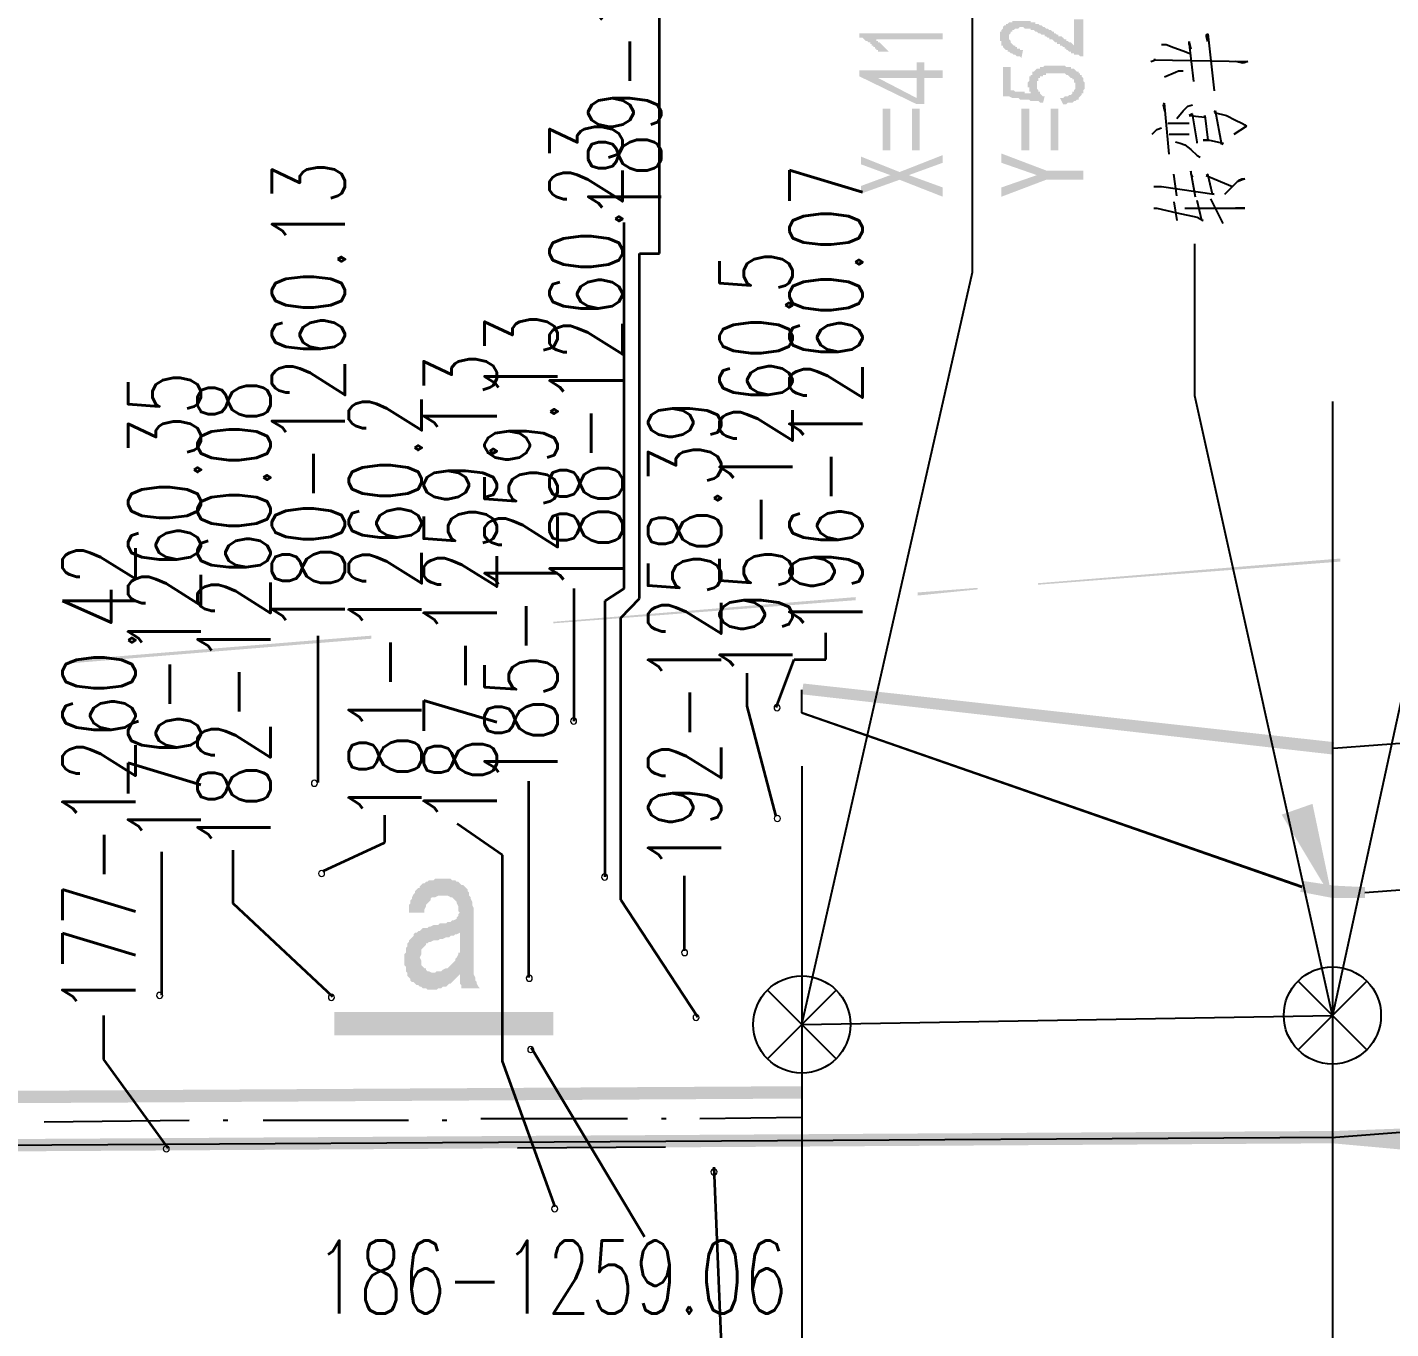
# Model space of a CAD drawing. Header units: millimetres. Extents: x 6156 to 7119, y 3162 to 3647.
# Drawn here: x 6642.4 to 6698.5, y 3534.6 to 3588.2 of the extents above; entities that cross this region are included whole.
import ezdxf
from ezdxf.enums import TextEntityAlignment as Align

# ---------------------------------------------------------------- set-up
doc = ezdxf.new("R2010")
doc.units = ezdxf.units.MM
doc.layers.add('图层1', color=7, linetype='Continuous')
doc.layers.add('点图2', color=30, linetype='Continuous', lineweight=5)
doc.layers.add('线段', color=130, linetype='Continuous', lineweight=35)
doc.styles.add('HBtxt', font='txt', dxfattribs={"width": 0.7, "bigfont": 'HZTXT'})

msp = doc.modelspace()

# ---------------------------------------------------------------- hatches: boundary and pattern name
at = {"layer": '图层1', "transparency": 33554559}
for points in [[(6685.756, 3586.962), (6685.692, 3586.962), (6685.629, 3587.025), (6685.565, 3587.025), (6685.565, 3587.025), (6685.502, 3587.025), (6685.438, 3587.025), (6685.438, 3587.089), (6685.375, 3587.089), (6685.311, 3587.089), (6685.311, 3587.152), (6685.248, 3587.152), (6685.248, 3587.152), (6685.184, 3587.216), (6685.184, 3587.216), (6685.121, 3587.216), (6685.121, 3587.279), (6685.121, 3587.279), (6685.057, 3587.279), (6685.057, 3587.343), (6684.994, 3587.343), (6684.994, 3587.343), (6684.93, 3587.406), (6684.867, 3587.406), (6684.867, 3587.47), (6684.803, 3587.47), (6684.74, 3587.47), (6684.74, 3587.533), (6684.676, 3587.533), (6684.613, 3587.597), (6684.613, 3587.597), (6684.549, 3587.66), (6684.486, 3587.66), (6684.422, 3587.66), (6684.422, 3587.724), (6684.359, 3587.724), (6684.295, 3587.787), (6684.232, 3587.787), (6684.232, 3587.851), (6684.168, 3587.851), (6684.105, 3587.851), (6684.041, 3587.914), (6684.041, 3587.914), (6683.978, 3587.914), (6683.914, 3587.978), (6683.914, 3587.978), (6683.851, 3587.978), (6683.851, 3587.978), (6683.787, 3588.041), (6683.787, 3588.041), (6683.724, 3588.041), (6683.724, 3588.041), (6683.66, 3588.041), (6683.66, 3588.105), (6683.597, 3588.105), (6683.533, 3588.105), (6683.47, 3588.105), (6683.406, 3588.105), (6683.406, 3588.105), (6683.343, 3588.168), (6683.279, 3588.168), (6683.216, 3588.168), (6683.216, 3588.168), (6683.152, 3588.105), (6683.089, 3588.105), (6683.089, 3588.105), (6683.025, 3588.105), (6682.962, 3588.041), (6682.962, 3588.041), (6682.898, 3588.041), (6682.898, 3587.978), (6682.898, 3587.978), (6682.835, 3587.978), (6682.835, 3587.914), (6682.835, 3587.914), (6682.771, 3587.851), (6682.771, 3587.851), (6682.771, 3587.787), (6682.771, 3587.724), (6682.771, 3587.724), (6682.771, 3587.66), (6682.771, 3587.66), (6682.835, 3587.597), (6682.835, 3587.597), (6682.835, 3587.533), (6682.835, 3587.533), (6682.898, 3587.47), (6682.898, 3587.47), (6682.962, 3587.406), (6682.962, 3587.406), (6683.025, 3587.406), (6683.025, 3587.343), (6683.089, 3587.343), (6683.089, 3587.279), (6683.152, 3587.279), (6683.216, 3587.279), (6683.216, 3587.216), (6683.279, 3587.216), (6683.343, 3587.216), (6683.343, 3587.216), (6683.279, 3586.898), (6683.216, 3586.962), (6683.152, 3586.962), (6683.152, 3586.962), (6683.089, 3586.962), (6683.025, 3587.025), (6682.962, 3587.025), (6682.962, 3587.025), (6682.898, 3587.089), (6682.835, 3587.089), (6682.835, 3587.089), (6682.771, 3587.152), (6682.771, 3587.152), (6682.708, 3587.152), (6682.708, 3587.216), (6682.644, 3587.216), (6682.644, 3587.216), (6682.644, 3587.216), (6682.581, 3587.279), (6682.581, 3587.279), (6682.517, 3587.343), (6682.517, 3587.343), (6682.517, 3587.406), (6682.454, 3587.406), (6682.454, 3587.47), (6682.454, 3587.47), (6682.454, 3587.533), (6682.454, 3587.597), (6682.39, 3587.597), (6682.39, 3587.66), (6682.39, 3587.66), (6682.39, 3587.724), (6682.39, 3587.724), (6682.39, 3587.787), (6682.39, 3587.851), (6682.39, 3587.851), (6682.39, 3587.914), (6682.39, 3587.914), (6682.39, 3587.914), (6682.39, 3587.978), (6682.454, 3587.978), (6682.454, 3588.041), (6682.454, 3588.041), (6682.517, 3588.105), (6682.517, 3588.168), (6682.517, 3588.168), (6682.517, 3588.168), (6682.581, 3588.232), (6682.581, 3588.232), (6682.644, 3588.232), (6682.644, 3588.295), (6682.708, 3588.295), (6682.771, 3588.359), (6682.771, 3588.359), (6682.835, 3588.359), (6682.898, 3588.359), (6682.898, 3588.422), (6682.962, 3588.422), (6683.025, 3588.422), (6683.025, 3588.422), (6683.089, 3588.422), (6683.152, 3588.422), (6683.216, 3588.422), (6683.279, 3588.422), (6683.279, 3588.422), (6683.343, 3588.422), (6683.406, 3588.422), (6683.406, 3588.422), (6683.47, 3588.422), (6683.533, 3588.422), (6683.533, 3588.422), (6683.597, 3588.422), (6683.66, 3588.422), (6683.66, 3588.359), (6683.724, 3588.359), (6683.787, 3588.359), (6683.851, 3588.359), (6683.851, 3588.295), (6683.914, 3588.295), (6683.978, 3588.295), (6684.041, 3588.232), (6684.041, 3588.232), (6684.105, 3588.232), (6684.105, 3588.232), (6684.168, 3588.168), (6684.168, 3588.168), (6684.168, 3588.168), (6684.232, 3588.168), (6684.232, 3588.168), (6684.295, 3588.105), (6684.295, 3588.105), (6684.359, 3588.105), (6684.359, 3588.105), (6684.422, 3588.041), (6684.422, 3588.041), (6684.486, 3588.041), (6684.549, 3587.978), (6684.549, 3587.978), (6684.613, 3587.978), (6684.613, 3587.914), (6684.676, 3587.914), (6684.676, 3587.914), (6684.74, 3587.851), (6684.803, 3587.851), (6684.803, 3587.787), (6684.867, 3587.787), (6684.93, 3587.787), (6684.994, 3587.724), (6684.994, 3587.724), (6685.057, 3587.66), (6685.121, 3587.66), (6685.121, 3587.597), (6685.184, 3587.597), (6685.248, 3587.533), (6685.311, 3587.533), (6685.375, 3587.47), (6685.375, 3587.47), (6685.438, 3587.406), (6685.438, 3587.406), (6685.438, 3588.486), (6685.819, 3588.486), (6685.819, 3586.962)], [(6677.31, 3587.66), (6677.31, 3587.597), (6677.374, 3587.597), (6677.374, 3587.533), (6677.437, 3587.533), (6677.437, 3587.533), (6677.501, 3587.47), (6677.501, 3587.47), (6677.564, 3587.406), (6677.564, 3587.406), (6677.628, 3587.343), (6677.628, 3587.343), (6677.691, 3587.279), (6677.691, 3587.279), (6677.755, 3587.216), (6677.755, 3587.216), (6677.818, 3587.152), (6677.818, 3587.152), (6677.437, 3587.152), (6677.374, 3587.152), (6677.374, 3587.216), (6677.31, 3587.216), (6677.31, 3587.279), (6677.247, 3587.279), (6677.247, 3587.343), (6677.183, 3587.343), (6677.183, 3587.406), (6677.12, 3587.406), (6677.12, 3587.47), (6677.056, 3587.47), (6677.056, 3587.533), (6676.993, 3587.533), (6676.993, 3587.533), (6676.929, 3587.597), (6676.929, 3587.597), (6676.866, 3587.597), (6676.802, 3587.66), (6676.802, 3587.66), (6676.739, 3587.724), (6676.739, 3587.724), (6676.675, 3587.724), (6676.612, 3587.724), (6676.612, 3587.914), (6680.041, 3587.914), (6680.041, 3587.66)], [(6684.867, 3585.247), (6684.93, 3585.247), (6684.994, 3585.247), (6685.057, 3585.311), (6685.121, 3585.311), (6685.184, 3585.311), (6685.184, 3585.311), (6685.248, 3585.374), (6685.311, 3585.374), (6685.311, 3585.374), (6685.375, 3585.438), (6685.375, 3585.438), (6685.375, 3585.501), (6685.438, 3585.501), (6685.438, 3585.501), (6685.438, 3585.565), (6685.438, 3585.565), (6685.502, 3585.628), (6685.502, 3585.628), (6685.502, 3585.692), (6685.502, 3585.755), (6685.502, 3585.755), (6685.502, 3585.819), (6685.502, 3585.819), (6685.502, 3585.882), (6685.438, 3585.882), (6685.438, 3585.946), (6685.438, 3585.946), (6685.438, 3586.009), (6685.375, 3586.009), (6685.375, 3586.073), (6685.311, 3586.073), (6685.311, 3586.073), (6685.248, 3586.136), (6685.248, 3586.136), (6685.184, 3586.2), (6685.184, 3586.2), (6685.121, 3586.2), (6685.057, 3586.263), (6685.057, 3586.263), (6684.994, 3586.263), (6684.994, 3586.263), (6684.93, 3586.263), (6684.867, 3586.263), (6684.803, 3586.263), (6684.803, 3586.263), (6684.74, 3586.263), (6684.676, 3586.263), (6684.613, 3586.263), (6684.613, 3586.263), (6684.549, 3586.263), (6684.486, 3586.263), (6684.422, 3586.263), (6684.422, 3586.263), (6684.359, 3586.263), (6684.295, 3586.263), (6684.295, 3586.2), (6684.232, 3586.2), (6684.168, 3586.2), (6684.168, 3586.2), (6684.168, 3586.136), (6684.105, 3586.136), (6684.041, 3586.136), (6684.041, 3586.073), (6683.978, 3586.073), (6683.978, 3586.009), (6683.978, 3586.009), (6683.978, 3585.946), (6683.914, 3585.946), (6683.914, 3585.882), (6683.914, 3585.882), (6683.914, 3585.819), (6683.914, 3585.819), (6683.914, 3585.755), (6683.914, 3585.755), (6683.914, 3585.692), (6683.914, 3585.628), (6683.914, 3585.628), (6683.978, 3585.565), (6683.978, 3585.565), (6683.978, 3585.501), (6684.041, 3585.501), (6684.041, 3585.438), (6684.041, 3585.438), (6684.105, 3585.374), (6684.105, 3585.374), (6684.168, 3585.311), (6684.232, 3585.311), (6684.232, 3585.311), (6684.168, 3585.057), (6684.168, 3585.057), (6684.168, 3585.057), (6684.168, 3585.057), (6684.105, 3585.057), (6684.105, 3585.057), (6684.105, 3585.057), (6684.041, 3585.057), (6684.041, 3585.057), (6684.041, 3585.057), (6683.978, 3585.12), (6683.978, 3585.12), (6683.914, 3585.12), (6683.851, 3585.12), (6683.851, 3585.12), (6683.787, 3585.12), (6683.724, 3585.12), (6683.724, 3585.12), (6683.66, 3585.12), (6683.597, 3585.184), (6683.533, 3585.184), (6683.47, 3585.184), (6683.406, 3585.184), (6683.343, 3585.184), (6683.279, 3585.184), (6683.216, 3585.184), (6683.152, 3585.247), (6683.089, 3585.247), (6683.025, 3585.247), (6682.962, 3585.247), (6682.898, 3585.247), (6682.771, 3585.311), (6682.708, 3585.311), (6682.644, 3585.311), (6682.517, 3585.311), (6682.517, 3585.311), (6682.517, 3586.517), (6682.835, 3586.517), (6682.835, 3585.565), (6682.898, 3585.565), (6682.962, 3585.565), (6683.025, 3585.501), (6683.089, 3585.501), (6683.152, 3585.501), (6683.152, 3585.501), (6683.216, 3585.501), (6683.279, 3585.501), (6683.343, 3585.501), (6683.406, 3585.501), (6683.406, 3585.438), (6683.47, 3585.438), (6683.533, 3585.438), (6683.533, 3585.438), (6683.597, 3585.438), (6683.66, 3585.438), (6683.66, 3585.438), (6683.66, 3585.438), (6683.66, 3585.438), (6683.66, 3585.501), (6683.597, 3585.501), (6683.597, 3585.565), (6683.597, 3585.565), (6683.597, 3585.628), (6683.597, 3585.692), (6683.533, 3585.692), (6683.533, 3585.755), (6683.533, 3585.755), (6683.533, 3585.819), (6683.533, 3585.819), (6683.533, 3585.882), (6683.533, 3585.882), (6683.597, 3585.946), (6683.597, 3585.946), (6683.597, 3586.009), (6683.597, 3586.073), (6683.597, 3586.073), (6683.597, 3586.136), (6683.66, 3586.136), (6683.66, 3586.2), (6683.66, 3586.2), (6683.724, 3586.2), (6683.724, 3586.263), (6683.724, 3586.327), (6683.787, 3586.327), (6683.787, 3586.327), (6683.851, 3586.39), (6683.851, 3586.39), (6683.914, 3586.454), (6683.978, 3586.454), (6683.978, 3586.454), (6684.041, 3586.454), (6684.041, 3586.517), (6684.105, 3586.517), (6684.168, 3586.517), (6684.168, 3586.517), (6684.232, 3586.581), (6684.295, 3586.581), (6684.359, 3586.581), (6684.359, 3586.581), (6684.359, 3586.581), (6684.422, 3586.581), (6684.486, 3586.581), (6684.549, 3586.581), (6684.549, 3586.581), (6684.613, 3586.581), (6684.676, 3586.581), (6684.74, 3586.581), (6684.74, 3586.581), (6684.803, 3586.581), (6684.867, 3586.581), (6684.867, 3586.581), (6684.93, 3586.581), (6684.994, 3586.581), (6685.057, 3586.581), (6685.057, 3586.581), (6685.121, 3586.517), (6685.184, 3586.517), (6685.248, 3586.517), (6685.311, 3586.517), (6685.311, 3586.454), (6685.375, 3586.454), (6685.438, 3586.454), (6685.438, 3586.454), (6685.502, 3586.39), (6685.502, 3586.39), (6685.565, 3586.327), (6685.565, 3586.327), (6685.565, 3586.327), (6685.629, 3586.327), (6685.629, 3586.263), (6685.692, 3586.263), (6685.692, 3586.2), (6685.756, 3586.2), (6685.756, 3586.136), (6685.756, 3586.136), (6685.819, 3586.073), (6685.819, 3586.009), (6685.819, 3586.009), (6685.819, 3585.946), (6685.819, 3585.946), (6685.883, 3585.882), (6685.883, 3585.882), (6685.883, 3585.819), (6685.883, 3585.819), (6685.883, 3585.755), (6685.883, 3585.692), (6685.883, 3585.692), (6685.883, 3585.628), (6685.883, 3585.628), (6685.819, 3585.565), (6685.819, 3585.501), (6685.819, 3585.501), (6685.819, 3585.438), (6685.756, 3585.438), (6685.756, 3585.374), (6685.756, 3585.374), (6685.692, 3585.311), (6685.692, 3585.311), (6685.629, 3585.247), (6685.629, 3585.247), (6685.629, 3585.247), (6685.629, 3585.184), (6685.565, 3585.184), (6685.565, 3585.184), (6685.502, 3585.12), (6685.438, 3585.12), (6685.438, 3585.12), (6685.375, 3585.057), (6685.375, 3585.057), (6685.311, 3585.057), (6685.248, 3585.057), (6685.184, 3585.057), (6685.121, 3584.993), (6685.121, 3584.993), (6685.057, 3584.993), (6684.994, 3584.993)], [(6680.041, 3582.898), (6680.041, 3582.581), (6678.644, 3582.073), (6680.041, 3581.565), (6680.041, 3581.184), (6678.263, 3581.882), (6676.676, 3581.311), (6676.676, 3581.628), (6677.882, 3582.073), (6676.676, 3582.517), (6676.676, 3582.835), (6678.263, 3582.2)], [(6682.454, 3582.962), (6684.295, 3582.263), (6685.819, 3582.263), (6685.819, 3581.882), (6684.295, 3581.882), (6682.454, 3581.184), (6682.454, 3581.565), (6683.914, 3582.073), (6683.914, 3582.073), (6682.454, 3582.581)]]:
    msp.add_hatch(color=256, dxfattribs=at).paths.add_polyline_path(points)
h = msp.add_hatch(color=256, dxfattribs=at)
h.paths.add_polyline_path([(6679.279, 3586.073), (6679.279, 3584.994), (6678.961, 3584.994), (6676.612, 3586.136), (6676.612, 3586.39), (6678.961, 3586.39), (6678.961, 3586.708), (6679.279, 3586.708), (6679.279, 3586.39), (6680.041, 3586.39), (6680.041, 3586.073)], flags=0)
h.paths.add_polyline_path([(6678.961, 3586.073), (6677.374, 3586.073), (6678.961, 3585.248)], flags=0)
h = msp.add_hatch(color=256, dxfattribs=at)
h.paths.add_polyline_path([(6660.992, 3548.611), (6660.23, 3548.611), (6660.23, 3548.738), (6660.167, 3548.802), (6660.167, 3548.865), (6660.167, 3548.929), (6660.167, 3549.056), (6660.167, 3549.183), (6660.167, 3549.183), (6660.104, 3549.119), (6660.04, 3549.056), (6659.977, 3548.992), (6659.913, 3548.929), (6659.85, 3548.865), (6659.786, 3548.802), (6659.723, 3548.802), (6659.659, 3548.738), (6659.659, 3548.738), (6659.596, 3548.675), (6659.469, 3548.675), (6659.405, 3548.611), (6659.342, 3548.611), (6659.278, 3548.611), (6659.215, 3548.548), (6659.151, 3548.548), (6659.088, 3548.548), (6659.024, 3548.548), (6658.961, 3548.548), (6658.834, 3548.548), (6658.77, 3548.611), (6658.707, 3548.611), (6658.643, 3548.611), (6658.58, 3548.675), (6658.516, 3548.675), (6658.453, 3548.738), (6658.389, 3548.738), (6658.326, 3548.802), (6658.262, 3548.865), (6658.199, 3548.865), (6658.135, 3548.929), (6658.135, 3548.992), (6658.072, 3549.056), (6658.008, 3549.119), (6658.008, 3549.246), (6657.945, 3549.31), (6657.945, 3549.373), (6657.945, 3549.5), (6657.881, 3549.564), (6657.881, 3549.691), (6657.881, 3549.754), (6657.881, 3549.881), (6657.881, 3550.008), (6657.945, 3550.072), (6657.945, 3550.199), (6657.945, 3550.262), (6658.008, 3550.326), (6658.008, 3550.453), (6658.072, 3550.516), (6658.072, 3550.58), (6658.135, 3550.643), (6658.199, 3550.707), (6658.262, 3550.77), (6658.262, 3550.834), (6658.326, 3550.897), (6658.389, 3550.897), (6658.453, 3550.961), (6658.516, 3550.961), (6658.58, 3551.024), (6658.643, 3551.088), (6658.707, 3551.088), (6658.834, 3551.088), (6658.897, 3551.151), (6658.961, 3551.151), (6659.088, 3551.215), (6659.088, 3551.215), (6659.215, 3551.215), (6659.278, 3551.215), (6659.342, 3551.278), (6659.405, 3551.278), (6659.469, 3551.278), (6659.596, 3551.278), (6659.659, 3551.342), (6659.723, 3551.342), (6659.786, 3551.342), (6659.85, 3551.405), (6659.85, 3551.405), (6659.913, 3551.405), (6660.04, 3551.469), (6660.04, 3551.532), (6660.104, 3551.596), (6660.104, 3551.659), (6660.167, 3551.723), (6660.104, 3551.786), (6660.104, 3551.913), (6660.104, 3551.977), (6660.04, 3552.104), (6660.04, 3552.167), (6660.04, 3552.167), (6659.977, 3552.231), (6659.913, 3552.294), (6659.913, 3552.294), (6659.85, 3552.357), (6659.786, 3552.357), (6659.659, 3552.421), (6659.596, 3552.421), (6659.532, 3552.421), (6659.405, 3552.421), (6659.342, 3552.421), (6659.278, 3552.421), (6659.151, 3552.357), (6659.088, 3552.357), (6659.024, 3552.357), (6658.961, 3552.294), (6658.961, 3552.294), (6658.961, 3552.231), (6658.897, 3552.167), (6658.834, 3552.104), (6658.77, 3552.04), (6658.77, 3551.977), (6658.707, 3551.85), (6658.707, 3551.786), (6658.707, 3551.723), (6658.072, 3551.723), (6658.072, 3551.85), (6658.072, 3551.913), (6658.072, 3552.04), (6658.135, 3552.104), (6658.135, 3552.231), (6658.199, 3552.294), (6658.199, 3552.357), (6658.262, 3552.484), (6658.326, 3552.548), (6658.326, 3552.611), (6658.389, 3552.675), (6658.453, 3552.738), (6658.516, 3552.738), (6658.516, 3552.802), (6658.58, 3552.865), (6658.643, 3552.929), (6658.707, 3552.929), (6658.77, 3552.992), (6658.834, 3552.992), (6658.897, 3553.056), (6658.961, 3553.056), (6659.088, 3553.056), (6659.151, 3553.119), (6659.215, 3553.119), (6659.278, 3553.119), (6659.405, 3553.119), (6659.405, 3553.119), (6659.532, 3553.119), (6659.596, 3553.119), (6659.659, 3553.119), (6659.786, 3553.119), (6659.85, 3553.056), (6659.913, 3553.056), (6659.977, 3553.056), (6660.04, 3552.992), (6660.104, 3552.992), (6660.167, 3552.929), (6660.23, 3552.865), (6660.294, 3552.865), (6660.357, 3552.802), (6660.421, 3552.738), (6660.421, 3552.738), (6660.484, 3552.675), (6660.484, 3552.611), (6660.548, 3552.548), (6660.548, 3552.421), (6660.611, 3552.357), (6660.611, 3552.294), (6660.675, 3552.167), (6660.675, 3552.104), (6660.675, 3552.04), (6660.738, 3551.913), (6660.738, 3551.786), (6660.738, 3551.723), (6660.738, 3551.659), (6660.738, 3549.437), (6660.738, 3549.373), (6660.738, 3549.246), (6660.738, 3549.183), (6660.802, 3549.056), (6660.802, 3549.056), (6660.802, 3548.929), (6660.865, 3548.865), (6660.865, 3548.802), (6660.929, 3548.675), (6660.992, 3548.611)], flags=0)
h.paths.add_polyline_path([(6660.167, 3550.072), (6660.167, 3550.897), (6660.04, 3550.834), (6659.977, 3550.834), (6659.913, 3550.77), (6659.85, 3550.77), (6659.786, 3550.77), (6659.786, 3550.77), (6659.723, 3550.707), (6659.659, 3550.707), (6659.596, 3550.707), (6659.469, 3550.643), (6659.405, 3550.643), (6659.342, 3550.643), (6659.278, 3550.58), (6659.151, 3550.58), (6659.088, 3550.58), (6658.961, 3550.516), (6658.897, 3550.516), (6658.834, 3550.453), (6658.77, 3550.453), (6658.77, 3550.389), (6658.707, 3550.326), (6658.707, 3550.326), (6658.643, 3550.262), (6658.58, 3550.199), (6658.58, 3550.072), (6658.58, 3550.008), (6658.516, 3549.881), (6658.516, 3549.881), (6658.58, 3549.754), (6658.58, 3549.691), (6658.58, 3549.564), (6658.643, 3549.5), (6658.707, 3549.437), (6658.77, 3549.437), (6658.77, 3549.373), (6658.834, 3549.31), (6658.897, 3549.31), (6659.024, 3549.246), (6659.088, 3549.246), (6659.151, 3549.246), (6659.215, 3549.31), (6659.278, 3549.31), (6659.342, 3549.31), (6659.405, 3549.31), (6659.469, 3549.373), (6659.596, 3549.437), (6659.659, 3549.437), (6659.659, 3549.437), (6659.723, 3549.5), (6659.786, 3549.564), (6659.85, 3549.627), (6659.913, 3549.691), (6659.977, 3549.754), (6659.977, 3549.818), (6660.04, 3549.881), (6660.104, 3550.008), (6660.104, 3550.072), (6660.167, 3550.072)], flags=0)

# ---------------------------------------------------------------- linework, layer by layer
for p, q in [((6696.075, 3572.755), (6696.075, 3474.388)), ((6674.239, 3557.753), (6674.239, 3443.885)), ((6675.654, 3548.534), (6672.825, 3545.705)), ((6672.825, 3548.534), (6675.654, 3545.705)), ((6697.49, 3548.906), (6694.662, 3546.077)), ((6694.662, 3548.906), (6697.49, 3546.077)), ((6674.239, 3547.12), (6696.076, 3547.492)), ((6668.63, 3542.077), (6662.543, 3542.025))]:
    msp.add_line(p, q)
for centre in [(6674.239, 3547.12), (6696.075, 3547.492)]:
    msp.add_circle(centre, 2)
at = {"layer": '图层1'}
for p, q in [((6681.264, 3578.079), (6681.264, 3609.383)), ((6690.409, 3572.992), (6690.409, 3579.24)), ((6674.239, 3547.12), (6681.264, 3578.079)), ((6696.076, 3547.492), (6690.409, 3572.992))]:
    msp.add_line(p, q, dxfattribs=at)
at = {"layer": '图层1', "lineweight": -3}
for p, q in [((6690.885, 3587.829), (6690.949, 3587.893)), ((6690.949, 3587.575), (6690.885, 3587.829)), ((6690.949, 3587.893), (6691.203, 3585.543)), ((6689.044, 3587.448), (6689.234, 3587.448)), ((6689.234, 3587.448), (6689.552, 3587.321)), ((6689.552, 3587.321), (6689.933, 3587.194)), ((6689.933, 3587.194), (6690.25, 3587.067)), ((6690.377, 3585.924), (6690.187, 3587.575)), ((6690.187, 3587.575), (6690.187, 3587.448)), ((6690.187, 3587.448), (6690.187, 3587.512)), ((6690.187, 3587.512), (6690.25, 3587.258)), ((6688.599, 3586.75), (6688.79, 3586.813)), ((6688.79, 3586.813), (6688.726, 3586.813)), ((6688.726, 3586.813), (6692.599, 3586.75)), ((6692.409, 3586.686), (6692.091, 3586.75)), ((6692.599, 3586.75), (6692.409, 3586.686)), ((6689.171, 3586.115), (6689.615, 3586.305)), ((6689.615, 3586.305), (6689.742, 3586.369)), ((6689.742, 3586.369), (6689.933, 3586.369)), ((6689.171, 3585.035), (6689.107, 3584.972)), ((6689.107, 3584.972), (6689.171, 3584.718)), ((6689.361, 3582.94), (6689.171, 3585.035)), ((6690.123, 3584.908), (6690.314, 3584.972)), ((6689.679, 3584.4), (6689.933, 3584.718)), ((6689.933, 3584.718), (6690.123, 3584.908)), ((6690.314, 3584.591), (6690.187, 3584.527)), ((6690.187, 3584.527), (6690.822, 3584.464)), ((6690.504, 3583.448), (6690.314, 3584.591)), ((6690.822, 3584.464), (6690.822, 3584.527)), ((6690.822, 3584.527), (6690.949, 3583.511)), ((6691.266, 3584.718), (6691.203, 3584.654)), ((6691.203, 3584.654), (6691.71, 3584.527)), ((6691.52, 3583.321), (6691.266, 3584.718)), ((6691.71, 3584.527), (6692.091, 3584.337)), ((6688.663, 3583.765), (6688.853, 3583.956)), ((6688.853, 3583.956), (6689.044, 3584.019)), ((6689.298, 3584.21), (6690.187, 3584.21)), ((6692.536, 3584.083), (6692.028, 3583.765)), ((6692.028, 3583.765), (6692.536, 3584.083)), ((6692.091, 3584.337), (6692.345, 3584.21)), ((6692.345, 3584.21), (6692.472, 3584.146)), ((6692.472, 3584.146), (6692.536, 3584.083)), ((6689.361, 3583.765), (6690.187, 3583.765)), ((6689.615, 3583.448), (6689.806, 3583.384)), ((6689.806, 3583.384), (6689.996, 3583.321)), ((6689.996, 3583.321), (6690.25, 3583.13)), ((6690.504, 3583.384), (6690.504, 3583.448)), ((6690.949, 3583.511), (6690.758, 3583.511)), ((6690.758, 3583.511), (6691.012, 3583.511)), ((6691.012, 3583.511), (6691.583, 3583.384)), ((6691.583, 3583.384), (6691.52, 3583.321)), ((6690.25, 3583.13), (6690.504, 3582.876)), ((6690.504, 3582.876), (6690.631, 3582.813)), ((6690.441, 3581.162), (6690.25, 3582.242)), ((6690.25, 3582.242), (6690.25, 3582.115)), ((6688.726, 3581.607), (6689.044, 3581.607)), ((6689.044, 3581.607), (6691.203, 3581.289)), ((6689.679, 3581.226), (6689.552, 3582.115)), ((6690.25, 3582.115), (6690.314, 3581.988)), ((6690.949, 3582.115), (6690.885, 3582.051)), ((6690.885, 3582.051), (6691.964, 3581.607)), ((6691.139, 3581.289), (6690.949, 3582.115)), ((6691.837, 3581.48), (6692.091, 3581.734)), ((6692.091, 3581.734), (6692.218, 3581.861)), ((6692.472, 3581.924), (6692.155, 3581.797)), ((6692.218, 3581.861), (6692.345, 3581.924)), ((6692.345, 3581.924), (6692.472, 3581.924)), ((6690.695, 3580.21), (6690.504, 3581.035)), ((6691.583, 3580.083), (6691.076, 3581.099)), ((6691.203, 3581.289), (6691.139, 3581.289)), ((6691.647, 3581.289), (6691.837, 3581.48)), ((6688.726, 3580.718), (6688.853, 3580.718)), ((6688.853, 3580.718), (6689.679, 3580.527)), ((6689.552, 3580.972), (6689.679, 3580.21)), ((6689.679, 3580.527), (6690.504, 3580.337)), ((6689.996, 3580.718), (6690.187, 3580.718)), ((6690.187, 3580.718), (6692.472, 3580.718)), ((6692.282, 3580.718), (6692.091, 3580.718)), ((6692.472, 3580.718), (6692.282, 3580.718)), ((6690.504, 3580.337), (6690.758, 3580.21)), ((6690.758, 3580.21), (6690.695, 3580.21)), ((6702.362, 3576.382), (6696.076, 3547.492)), ((6696.114, 3558.485), (6840.408, 3569.788)), ((6697.415, 3552.549), (6840.631, 3563.819)), ((6674.239, 3559.946), (6674.239, 3560.898)), ((6694.812, 3552.802), (6674.239, 3559.946)), ((6674.239, 3559.946), (6694.812, 3552.771)), ((6696.209, 3542.484), (6841.012, 3553.787)), ((6643.063, 3543.119), (6649.031, 3543.183)), ((6650.428, 3543.183), (6650.619, 3543.183)), ((6652.079, 3543.183), (6658.048, 3543.183)), ((6659.445, 3543.183), (6659.635, 3543.183)), ((6661.032, 3543.246), (6667.064, 3543.246)), ((6668.461, 3543.246), (6668.652, 3543.246)), ((6670.049, 3543.246), (6674.239, 3543.31)), ((6553.532, 3541.612), (6696.209, 3542.484))]:
    msp.add_line(p, q, dxfattribs=at)
at = {"layer": '图层1', "lineweight": -3, "transparency": 33554559}
for points in [[(6677.882, 3584.803), (6677.882, 3583.089), (6677.564, 3584.803), (6677.564, 3583.089)], [(6679.088, 3584.803), (6679.088, 3583.089), (6678.771, 3584.803), (6678.771, 3583.089)], [(6683.597, 3584.803), (6683.597, 3583.089), (6683.279, 3584.803), (6683.279, 3583.089)], [(6684.803, 3584.803), (6684.803, 3583.089), (6684.486, 3584.803), (6684.486, 3583.089)]]:
    msp.add_solid(points, dxfattribs=at)
at = {"layer": '图层1', "transparency": 33554559}
for points in [[(6683.954, 3565.279), (6683.954, 3565.216), (6696.399, 3566.295)], [(6683.954, 3565.216), (6696.399, 3566.295), (6696.399, 3566.168)], [(6679.002, 3564.898), (6679.002, 3564.771), (6681.478, 3565.089)], [(6679.002, 3564.771), (6681.478, 3565.089), (6681.478, 3565.025)], [(6664.016, 3563.692), (6664.016, 3563.629), (6676.462, 3564.708)], [(6664.016, 3563.629), (6676.462, 3564.708), (6676.462, 3564.581)], [(6644.079, 3562.105), (6644.079, 3561.978), (6656.524, 3563.121)], [(6644.079, 3561.978), (6656.524, 3563.121), (6656.524, 3562.994)], [(6696.145, 3558.739), (6674.239, 3560.708), (6674.303, 3561.152)], [(6696.082, 3558.231), (6696.145, 3558.739), (6674.239, 3560.708)], [(6695.256, 3556.2), (6696.082, 3552.263), (6693.987, 3555.755)], [(6694.749, 3552.58), (6694.876, 3553.025), (6696.082, 3552.326)], [(6694.876, 3553.025), (6696.082, 3552.326), (6696.145, 3552.834)], [(6696.082, 3552.326), (6696.145, 3552.834), (6697.415, 3552.326)], [(6696.145, 3552.834), (6697.415, 3552.326), (6697.415, 3552.771)], [(6696.209, 3542.738), (6696.209, 3542.23), (6841.234, 3548.072)], [(6696.209, 3542.23), (6841.234, 3548.072), (6841.234, 3547.564)], [(6664.016, 3546.675), (6664.016, 3547.628), (6655, 3546.675)], [(6664.016, 3547.628), (6655, 3546.675), (6655, 3547.628)], [(6446.86, 3543.246), (6446.86, 3542.738), (6674.239, 3544.58)], [(6446.86, 3542.738), (6674.239, 3544.58), (6674.239, 3544.072)], [(6446.86, 3541.214), (6446.86, 3540.707), (6696.082, 3542.738)], [(6446.86, 3540.707), (6696.082, 3542.738), (6696.082, 3542.23)], [(6811.835, 3532.262), (6696.082, 3542.23), (6696.145, 3542.738)], [(6811.835, 3531.754), (6811.835, 3532.262), (6696.082, 3542.23)]]:
    msp.add_solid(points, dxfattribs=at)
at = {"layer": '点图2'}
for centre, start, end in [((6673.223, 3560.154), 0, 180), ((6664.847, 3559.607), 0, 180), ((6673.223, 3560.154), 180, 0), ((6664.847, 3559.607), 180, 0), ((6654.18, 3557.049), 0, 180), ((6654.18, 3557.049), 180, 0), ((6673.232, 3555.596), 0, 180), ((6673.232, 3555.596), 180, 0), ((6654.475, 3553.333), 0, 180), ((6654.475, 3553.333), 180, 0), ((6666.124, 3553.186), 0, 180), ((6666.124, 3553.186), 180, 0), ((6669.415, 3550.077), 0, 180), ((6669.415, 3550.077), 180, 0), ((6663.022, 3549.023), 0, 180), ((6663.022, 3549.023), 180, 0), ((6647.813, 3548.316), 0, 180), ((6647.813, 3548.316), 180, 0), ((6654.882, 3548.233), 0, 180), ((6654.882, 3548.233), 180, 0), ((6669.887, 3547.408), 0, 180), ((6669.887, 3547.408), 180, 0), ((6663.085, 3546.089), 0, 180), ((6663.085, 3546.089), 180, 0), ((6648.083, 3542.003), 0, 180), ((6648.083, 3542.003), 180, 0), ((6670.627, 3541.051), 0, 180), ((6670.627, 3541.051), 180, 0), ((6664.07, 3539.539), 0, 180), ((6664.07, 3539.539), 180, 0)]:
    msp.add_arc(centre, 0.125, start, end, dxfattribs=at)
at = {"layer": '线段'}
for p, q in [((6668.382, 3578.852), (6668.382, 3596.306)), ((6666.927, 3565.06), (6666.927, 3580.126)), ((6667.566, 3564.652), (6667.566, 3578.852)), ((6667.566, 3578.852), (6668.382, 3578.852)), ((6664.875, 3559.599), (6664.875, 3565.059)), ((6666.148, 3564.548), (6666.927, 3565.06)), ((6666.148, 3553.197), (6666.148, 3564.548)), ((6666.79, 3563.858), (6667.566, 3564.652)), ((6666.79, 3552.248), (6666.79, 3563.858)), ((6654.33, 3557.078), (6654.33, 3563.11)), ((6675.228, 3562.145), (6675.228, 3563.232)), ((6673.179, 3560.168), (6673.927, 3562.145)), ((6673.927, 3562.145), (6675.228, 3562.145)), ((6671.984, 3560.221), (6671.984, 3561.575)), ((6673.179, 3555.679), (6671.984, 3560.221)), ((6662.999, 3549.049), (6662.999, 3557.139)), ((6657.081, 3554.609), (6657.081, 3555.731)), ((6661.92, 3554.086), (6660.062, 3555.38)), ((6647.906, 3548.332), (6647.906, 3554.226)), ((6650.843, 3552.098), (6650.843, 3554.29)), ((6654.526, 3553.431), (6657.081, 3554.609)), ((6661.92, 3545.612), (6661.92, 3554.086)), ((6669.408, 3550.156), (6669.408, 3553.234)), ((6654.933, 3548.257), (6650.843, 3552.098)), ((6669.965, 3547.425), (6666.79, 3552.248)), ((6645.512, 3545.681), (6645.512, 3547.492)), ((6648.162, 3542.025), (6645.512, 3545.681)), ((6663.101, 3546.167), (6667.761, 3538.377)), ((6664.087, 3539.62), (6661.92, 3545.612)), ((6670.618, 3541.253), (6671.421, 3521.584))]:
    msp.add_line(p, q, dxfattribs=at)

# ---------------------------------------------------------------- texts
at = {"layer": '点图2', "style": 'HBtxt', "width": 0.7}
for s, p in [('189-1260.09', (6666.95, 3580.196)), ('188-1260.23', (6665.357, 3564.889)), ('180-1260.13', (6653.935, 3563.221)), ('196-1260.07', (6675.232, 3563.105)), ('195-1260.5', (6672.354, 3561.337)), ('185-1259.13', (6662.686, 3556.958)), ('187-1259.13', (6660.182, 3555.328)), ('176-1260.35', (6648.013, 3554.558)), ('182-1260.08', (6650.874, 3554.237)), ('181-1260.2', (6657.093, 3555.465)), ('192-1258.39', (6669.414, 3553.395)), ('177-1260.42', (6645.313, 3547.546))]:
    msp.add_text(s, height=3, rotation=90, dxfattribs=at).set_placement(p, align=Align.MIDDLE_LEFT)
msp.add_text('186-1259.06', height=3, dxfattribs=at).set_placement((6654.213, 3536.724), align=Align.MIDDLE_LEFT)

doc.saveas('drawing.dxf')
